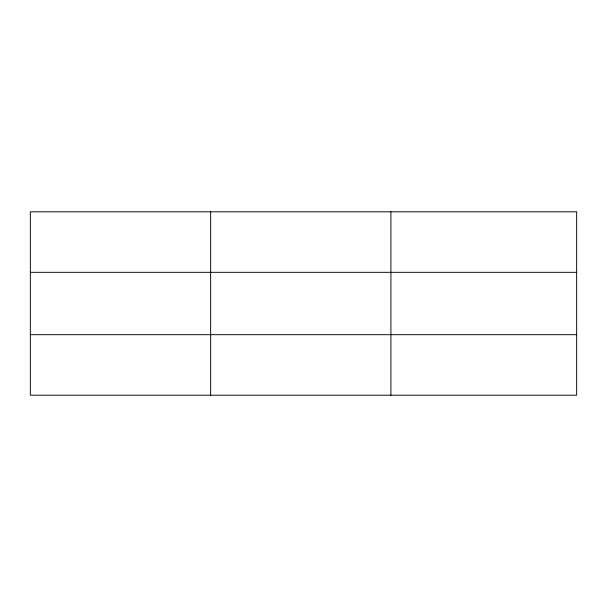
<?xml version="1.0" encoding="UTF-8"?>
<svg xmlns="http://www.w3.org/2000/svg" width="607" height="607" viewBox="0 0 607 607"><rect width="100%" height="100%" fill="white"/><g stroke="black" fill="none" stroke-linecap="round" stroke-linejoin="round"><path stroke-width="0.91" d="M210.629 211.797L210.629 395.203M390.908 211.797L390.908 395.203M576.65 272.323L576.65 211.797L30.35 211.797L30.35 395.203L576.65 395.203L576.65 272.323L30.35 272.323M30.35 334.677L576.65 334.677"/></g></svg>
